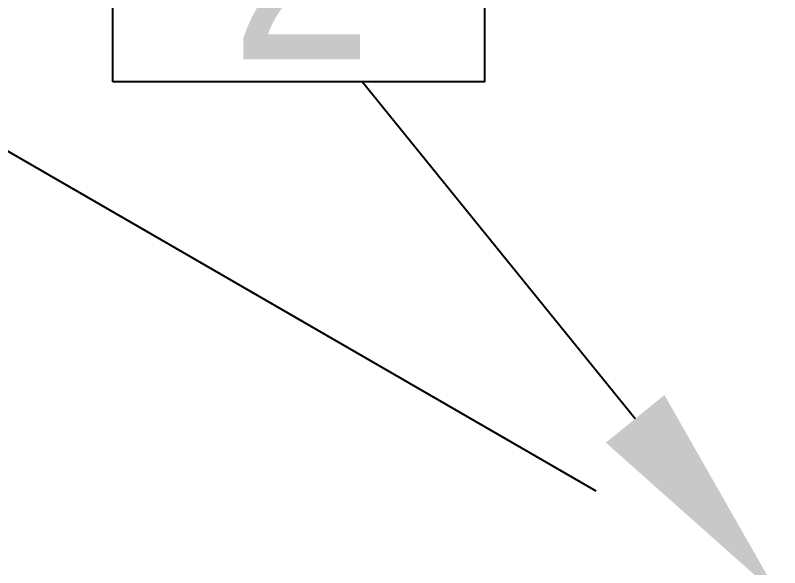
# Model space of a CAD drawing. Header units: millimetres. Extents: x 0 to 594, y 0 to 420.
# Drawn here: x 200.94 to 209.26, y 267.6 to 273.61 of the extents above; entities that cross this region are included whole.
import ezdxf
from ezdxf import colors
from ezdxf.entities.mleader import LeaderData, LeaderLine
from ezdxf.enums import TextEntityAlignment as Align
from ezdxf.math import Vec2, Vec3

# ---------------------------------------------------------------- set-up
doc = ezdxf.new("R2010")
doc.units = ezdxf.units.MM
doc.header["$LTSCALE"] = 0.25
doc.layers.add('주석', color=7, linetype='Continuous')
doc.layers.add('치수', color=1, linetype='Continuous')
doc.styles.add('AdskIsoAnnotation', font='arial.ttf', dxfattribs={"width": 0.8, "height": 1})
doc.styles.add('AdskIsoMetric', font='arial.ttf', dxfattribs={"width": 0.8, "height": 2.5})
doc.styles.add('AdskIsoMetric30', font='arial.ttf', dxfattribs={"width": 0.8, "oblique": 30, "height": 2.5})
doc.styles.get("Standard").update_dxf_attribs({"font": 'arial.ttf'})
doc.dimstyles.new('AdskIsoMetric', dxfattribs={"dimtxt": 2.5, "dimasz": 2.5, "dimexe": 1, "dimexo": 2, "dimgap": 0.8, "dimtad": 1, "dimdec": 0, "dimrnd": 1, "dimzin": 0, "dimdsep": 46, "dimtxsty": 'AdskIsoMetric', "dimcen": 0, "dimclrt": 7, "dimadec": 0, "dimazin": 0, "dimtfac": 1, "dimtdec": 0, "dimtmove": 1, "dimatfit": 3, "dimfxl": 0, "dimfrac": 2, "dimtolj": 1, "dimtzin": 0, "dimarcsym": 0})

# ---------------------------------------------------------------- blocks, each defined once
blk = doc.blocks.new('*D68')
at = {"layer": 'Defpoints', "color": 0}
for p in [(196.2724, 274.7804), (209.2628, 267.2804), (209.2628, 234.6534)]:
    blk.add_point(p, dxfattribs=at)
at = {"layer": '치수', "color": 0, "lineweight": -2}
for p, q in [((207.2628, 268.4351), (195.2724, 275.3577)), ((196.2724, 244.6534), (196.2724, 272.2804))]:
    blk.add_line(p, q, dxfattribs=at)
at = {"layer": '치수', "color": 0}
for points in [[(195.8558, 272.2804), (196.6891, 272.2804), (196.2724, 274.7804)], [(195.8558, 244.6534), (196.6891, 244.6534), (196.2724, 242.1534)]]:
    blk.add_solid(points, dxfattribs=at)
at = {"layer": '치수', "color": 7, "insert": (194.0061, 259.7753), "char_height": 2.5, "attachment_point": 5, "rotation": 90, "style": 'AdskIsoMetric30'}
blk.add_mtext('\\A1;1604', dxfattribs=at)
blk = doc.blocks.new('AnnoRect')
at = {"color": 0, "linetype": 'ByBlock', "lineweight": -2}
blk.add_wipeout([(-0.8095, -0.6), (-0.8095, 0.6), (0.8095, 0.6), (0.8095, -0.6)], dxfattribs=at)
blk.add_lwpolyline([(-0.8095, -0.6), (-0.8095, 0.6), (0.8095, 0.6), (0.8095, -0.6)], close=True, dxfattribs=at)
at = {"color": 0, "linetype": 'ByBlock', "lineweight": -2, "style": 'AdskIsoAnnotation', "width": 0.8}
blk.add_attdef('XX', text='', height=1, dxfattribs=at).set_placement((0, 0), align=Align.MIDDLE_CENTER)

msp = doc.modelspace()

# ---------------------------------------------------------------- dimensions: what is measured, and where the dimension line sits
at = {"layer": '치수'}
dim = msp.add_linear_dim(base=(196.2724, 274.7804), p1=(209.2628, 234.6534), p2=(209.2628, 267.2804), angle=90, text='1604', dimstyle='AdskIsoMetric', override={"dimtad": 0, "dimlfac": 49.176303, "dimtxsty": 'AdskIsoMetric30', "dimse1": 1, "dimse2": 0, "dimsd1": 0, "dimsd2": 0, "dimtmove": 1}, dxfattribs=at)
dim.commit()
dim.dimension.update_dxf_attribs({"geometry": '*D68', "text_midpoint": (194.0061, 259.7753), "dimtype": 160})

# ---------------------------------------------------------------- leaders
at = {"layer": '주석'}
ml = msp.add_multileader_mtext('Standard', dxfattribs=at)
ml.set_content('')
ml.set_leader_properties()
ml.build(insert=Vec2(0, 0))
ml.multileader.update_dxf_attribs({"dogleg_length": 0, "arrow_head_size": 2.5})
ctx = ml.context
ctx.base_point, ctx.arrow_head_size, ctx.plane_origin = Vec3(204.7143, 272.8901), 2.5, Vec3(0, 7.8901)
notes = []
notes.append((ctx, [(0, (1, 1, 0), (204.7143, 272.8901), (-1, 0), 0, [(0, [(209.2628, 267.2804)], 0, [])])]))
ctx.mtext, ml.multileader.dxf.content_type = None, 0
for ctx, leaders in notes:
    for number, flags, end, landing, length, lines in leaders:
        leader = LeaderData()
        leader.index, (leader.has_last_leader_line, leader.has_dogleg_vector, leader.attachment_direction) = number, flags
        leader.last_leader_point, leader.dogleg_vector, leader.dogleg_length = Vec3(end), Vec3(landing), length
        for number, points, colour, breaks in lines:
            line = LeaderLine()
            line.index, line.vertices, line.color, line.breaks = number, Vec3.list(points), colors.encode_raw_color(colour), breaks
            leader.lines.append(line)
        ctx.leaders.append(leader)

# ---------------------------------------------------------------- next in the draw order: block references
ref = msp.add_blockref('AnnoRect', (204.0238, 274.39), dxfattribs=dict(at, xscale=2.5, yscale=2.5, zscale=2.5))
ref.add_attrib('XX_001', '2', (203.2796, 273.1349), dxfattribs={"layer": '0', "color": 0, "linetype": 'ByBlock', "lineweight": -2, "height": 2.5, "style": 'AdskIsoAnnotation', "width": 0.8})

doc.saveas('drawing.dxf')
